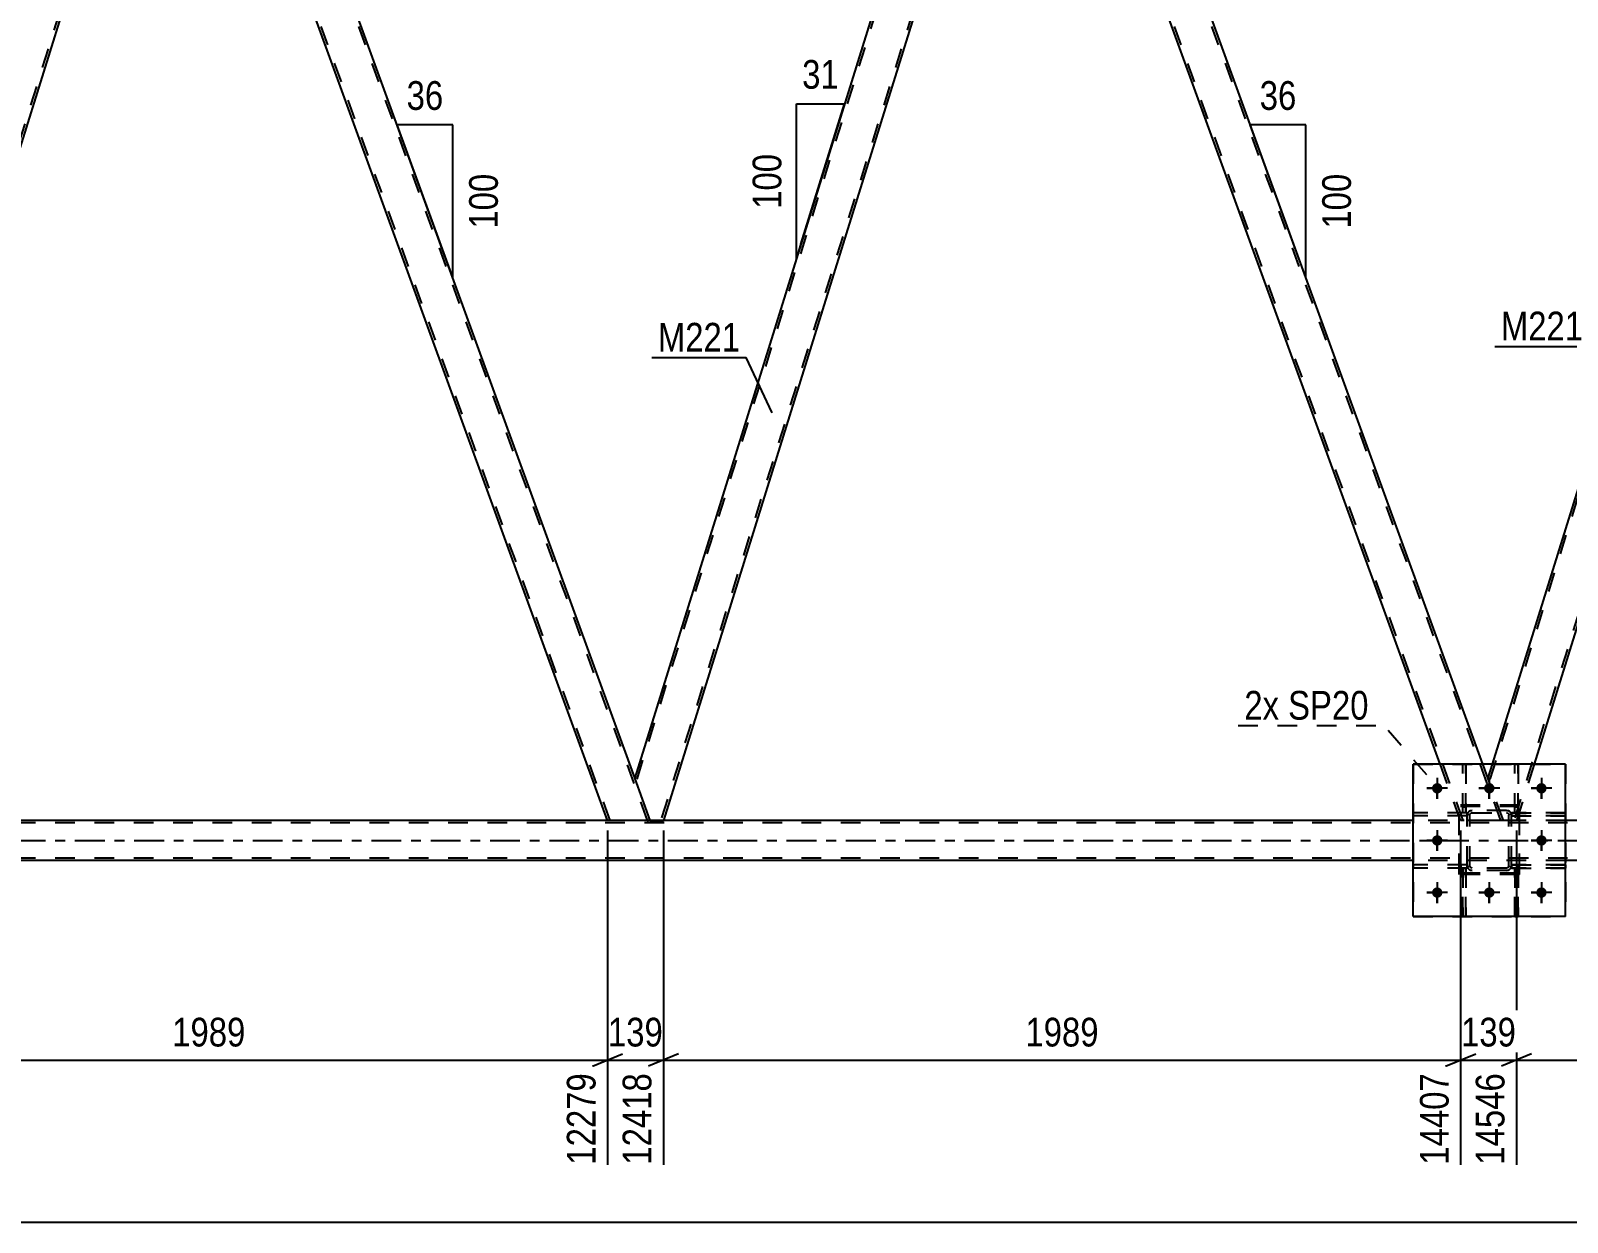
# Model space of a CAD drawing. Header units: millimetres. Extents: x 0 to 841, y 0 to 594.
# Drawn here: x 535.1 to 688.4, y 256.8 to 375.7 of the extents above; entities that cross this region are included whole.
import ezdxf

# ---------------------------------------------------------------- set-up
doc = ezdxf.new("R2010")
doc.units = ezdxf.units.MM
doc.linetypes.add('DXK_LINE_DOT2', pattern=[3.9198, 1.9599, -1.9599])
doc.linetypes.add('DXK_LINE_DOT3', pattern=[5.9187, 2.979, -0.9799, 0.9799, -0.9799])
doc.styles.add('Arial Narrow', font='ARIALN.TTF', dxfattribs={"height": 0.2})

# ---------------------------------------------------------------- blocks, each defined once
blk = doc.blocks.new('Part-122570622-5147 - 5143')
at = {"color": 7, "linetype": 'DXK_LINE_DOT2'}
for p, q in [((678.31, 292.12), (677.99, 292.12)), ((677.99, 292.12), (677.99, 287.29)), ((677.99, 291.52), (678.31, 291.52)), ((678.31, 287.29), (678.31, 292.12)), ((677.99, 287.29), (678.31, 287.29))]:
    blk.add_line(p, q, dxfattribs=at)
blk = doc.blocks.new('Part-122570622-5294 - 5143')
at = {"color": 2, "linetype": 'Continuous'}
for p, q in [((632.06, 418.89), (595.36, 301.14)), ((632.1, 418.89), (632.06, 418.89)), ((633.52, 418.49), (634.92, 414.64)), ((634.92, 414.64), (598.22, 296.89)), ((596.9, 296.89), (595.36, 301.14)), ((596.9, 296.89), (598.22, 296.89))]:
    blk.add_line(p, q, dxfattribs=at)
at = {"color": 7, "linetype": 'DXK_LINE_DOT2'}
for p, q in [((632.31, 418.89), (595.49, 300.77)), ((633.38, 418.89), (632.1, 418.89)), ((633.52, 418.49), (633.38, 418.89)), ((634.79, 415.01), (597.97, 296.89)), ((597.91, 296.89), (597.95, 296.89)), ((597.95, 296.89), (597.91, 296.89)), ((597.97, 296.89), (597.95, 296.89)), ((597.95, 296.89), (597.97, 296.89))]:
    blk.add_line(p, q, dxfattribs=at)
blk = doc.blocks.new('Bolt-122570622-5281 - 5143')
at = {"color": 1, "linetype": 'Continuous'}
for p, q in [((675.44, 301.13), (675.44, 300.44)), ((680.64, 301.13), (680.64, 300.44)), ((685.84, 301.13), (685.84, 300.44)), ((674.4, 300.09), (675.09, 300.09)), ((675.44, 299.05), (675.44, 299.74)), ((676.48, 300.09), (675.79, 300.09)), ((679.6, 300.09), (680.29, 300.09)), ((680.64, 299.05), (680.64, 299.74)), ((681.68, 300.09), (680.99, 300.09)), ((684.8, 300.09), (685.49, 300.09)), ((685.84, 299.05), (685.84, 299.74)), ((686.88, 300.09), (686.19, 300.09)), ((675.44, 295.93), (675.44, 295.24)), ((685.84, 295.93), (685.84, 295.24)), ((674.4, 294.89), (675.09, 294.89)), ((675.44, 293.85), (675.44, 294.54)), ((676.48, 294.89), (675.79, 294.89)), ((684.8, 294.89), (685.49, 294.89)), ((685.84, 293.85), (685.84, 294.54)), ((686.88, 294.89), (686.19, 294.89)), ((675.44, 290.73), (675.44, 290.04)), ((680.64, 290.73), (680.64, 290.04)), ((685.84, 290.73), (685.84, 290.04)), ((674.4, 289.69), (675.09, 289.69)), ((675.44, 288.65), (675.44, 289.34)), ((676.48, 289.69), (675.79, 289.69)), ((679.6, 289.69), (680.29, 289.69)), ((680.64, 288.65), (680.64, 289.34)), ((681.68, 289.69), (680.99, 289.69)), ((684.8, 289.69), (685.49, 289.69)), ((685.84, 288.65), (685.84, 289.34)), ((686.88, 289.69), (686.19, 289.69))]:
    blk.add_line(p, q, dxfattribs=at)
blk = doc.blocks.new('Part-122570622-5153 - 5143')
at = {"color": 7, "linetype": 'DXK_LINE_DOT2'}
for p, q in [((683.19, 297.64), (683.19, 302.49)), ((683.19, 302.49), (683.51, 302.49)), ((683.51, 302.49), (683.51, 297.64)), ((683.19, 298.24), (683.51, 298.24)), ((683.51, 297.64), (683.19, 297.64))]:
    blk.add_line(p, q, dxfattribs=at)
blk = doc.blocks.new('Part-122570622-5188 - 5143')
at = {"color": 7, "linetype": 'DXK_LINE_DOT2'}
for p, q in [((782.53, 296.65), (101.51, 296.65)), ((598.22, 296.89), (592.65, 296.89)), ((688.24, 296.89), (673.04, 296.89)), ((782.53, 293.13), (101.51, 293.13)), ((688.24, 292.89), (673.04, 292.89))]:
    blk.add_line(p, q, dxfattribs=at)
at = {"color": 2, "linetype": 'Continuous'}
for p, q in [((592.65, 296.89), (517.97, 296.89)), ((673.04, 296.89), (598.22, 296.89)), ((762.92, 296.89), (688.24, 296.89)), ((673.04, 292.89), (517.97, 292.89)), ((782.53, 292.89), (688.24, 292.89))]:
    blk.add_line(p, q, dxfattribs=at)
at = {"color": 7, "linetype": 'DXK_LINE_DOT3'}
blk.add_line((101.51, 294.89), (782.53, 294.89), dxfattribs=at)
blk = doc.blocks.new('Part-122570622-5261 - 5143')
at = {"color": 7, "linetype": 'DXK_LINE_DOT2'}
for p, q in [((683.19, 287.29), (683.19, 292.12)), ((683.19, 292.12), (683.51, 292.12)), ((683.19, 291.52), (683.51, 291.52)), ((683.51, 292.12), (683.51, 287.29)), ((683.51, 287.29), (683.19, 287.29))]:
    blk.add_line(p, q, dxfattribs=at)
blk = doc.blocks.new('Part-122570622-5245 - 5143')
at = {"color": 7, "linetype": 'DXK_LINE_DOT2'}
for p, q in [((717.44, 418.89), (680.63, 300.77)), ((717.19, 418.89), (717.07, 418.49)), ((718.51, 418.89), (717.19, 418.89)), ((718.51, 418.89), (718.66, 418.49)), ((719.92, 415.01), (683.1, 296.89)), ((680.91, 302.49), (680.49, 301.14)), ((685.1, 302.49), (683.36, 296.89)), ((682.04, 296.89), (680.49, 301.14)), ((683.36, 296.89), (682.04, 296.89))]:
    blk.add_line(p, q, dxfattribs=at)
at = {"color": 2, "linetype": 'Continuous'}
for p, q in [((717.07, 418.49), (680.91, 302.49)), ((718.66, 418.49), (720.06, 414.64)), ((720.06, 414.64), (685.1, 302.49))]:
    blk.add_line(p, q, dxfattribs=at)
blk = doc.blocks.new('Part-122570622-5250 - 5143')
at = {"color": 7, "linetype": 'DXK_LINE_DOT2'}
for p, q in [((637.63, 418.89), (633.38, 418.89)), ((634.92, 414.64), (633.38, 418.89)), ((678.04, 296.89), (633.63, 418.89)), ((681.78, 296.89), (637.38, 418.89)), ((637.78, 418.49), (637.63, 418.89)), ((677.78, 296.89), (675.74, 302.49)), ((682.04, 296.89), (680, 302.49)), ((682.04, 296.89), (677.78, 296.89))]:
    blk.add_line(p, q, dxfattribs=at)
at = {"color": 2, "linetype": 'Continuous'}
for p, q in [((680, 302.49), (637.78, 418.49)), ((675.74, 302.49), (634.92, 414.64))]:
    blk.add_line(p, q, dxfattribs=at)
blk = doc.blocks.new('Part-122570622-5258 - 5143')
at = {"color": 7, "linetype": 'DXK_LINE_DOT2'}
for p, q in [((677.99, 287.29), (677.99, 292.12)), ((677.99, 292.12), (678.31, 292.12)), ((677.99, 291.52), (678.31, 291.52)), ((678.31, 292.12), (678.31, 287.29)), ((678.31, 287.29), (677.99, 287.29))]:
    blk.add_line(p, q, dxfattribs=at)
blk = doc.blocks.new('Part-122570622-5264 - 5143')
at = {"color": 7, "linetype": 'DXK_LINE_DOT2'}
for p, q in [((677.99, 297.64), (677.99, 302.49)), ((677.99, 302.49), (678.31, 302.49)), ((678.31, 302.49), (678.31, 297.64)), ((677.99, 298.24), (678.31, 298.24)), ((678.31, 297.64), (677.99, 297.64))]:
    blk.add_line(p, q, dxfattribs=at)
blk = doc.blocks.new('Bolt-122570622-5282 - 5143')
at = {"linetype": 'Continuous'}
for points in [[(675.96, 300.09, -1), (674.92, 300.09, -1)], [(681.16, 300.09, -1), (680.12, 300.09, -1)], [(686.36, 300.09, -1), (685.32, 300.09, -1)], [(675.96, 294.89, -1), (674.92, 294.89, -1)], [(686.36, 294.89, -1), (685.32, 294.89, -1)], [(675.96, 289.69, -1), (674.92, 289.69, -1)], [(681.16, 289.69, -1), (680.12, 289.69, -1)], [(686.36, 289.69, -1), (685.32, 289.69, -1)]]:
    blk.add_hatch(color=1, dxfattribs=at).paths.add_polyline_path(points)
at = {"color": 1, "linetype": 'Continuous'}
for p, q in [((675.44, 301.13), (675.44, 299.05)), ((680.64, 301.13), (680.64, 299.05)), ((685.84, 301.13), (685.84, 299.05)), ((676.48, 300.09), (674.4, 300.09)), ((681.68, 300.09), (679.6, 300.09)), ((686.88, 300.09), (684.8, 300.09)), ((675.44, 295.93), (675.44, 293.85)), ((685.84, 295.93), (685.84, 293.85)), ((676.48, 294.89), (674.4, 294.89)), ((686.88, 294.89), (684.8, 294.89)), ((675.44, 290.73), (675.44, 288.65)), ((680.64, 290.73), (680.64, 288.65)), ((685.84, 290.73), (685.84, 288.65)), ((676.48, 289.69), (674.4, 289.69)), ((681.68, 289.69), (679.6, 289.69)), ((686.88, 289.69), (684.8, 289.69))]:
    blk.add_line(p, q, dxfattribs=at)
blk = doc.blocks.new('Part-122570622-5408 - 5143')
at = {"color": 7, "linetype": 'DXK_LINE_DOT2'}
for p, q in [((683.64, 298.42), (677.64, 298.42)), ((677.64, 291.62), (677.64, 298.42)), ((683.64, 291.62), (683.64, 298.42)), ((683.64, 291.62), (677.64, 291.62))]:
    blk.add_line(p, q, dxfattribs=at)
blk = doc.blocks.new('Part-122570622-5332 - 5143')
at = {"color": 2, "linetype": 'Continuous'}
for p, q in [((552.5, 418.89), (548.24, 418.89)), ((595.36, 301.14), (552.5, 418.89)), ((592.65, 296.89), (549.79, 414.64)), ((596.59, 296.89), (592.65, 296.89)), ((596.87, 296.89), (596.59, 296.89)), ((596.87, 296.89), (596.9, 296.89))]:
    blk.add_line(p, q, dxfattribs=at)
at = {"color": 7, "linetype": 'DXK_LINE_DOT2'}
for p, q in [((548.24, 418.89), (549.79, 414.64)), ((592.9, 296.89), (548.5, 418.89)), ((596.65, 296.89), (552.24, 418.89)), ((596.9, 296.89), (595.36, 301.14)), ((596.59, 296.89), (596.75, 296.89))]:
    blk.add_line(p, q, dxfattribs=at)
blk = doc.blocks.new('Part-122570622-5337 - 5143')
at = {"color": 7, "linetype": 'DXK_LINE_DOT2'}
for p, q in [((547.18, 418.89), (510.36, 300.77)), ((549.65, 415.01), (512.84, 296.89)), ((510.64, 302.49), (510.22, 301.14)), ((514.83, 302.49), (513.09, 296.89)), ((511.77, 296.89), (510.22, 301.14)), ((513.09, 296.89), (511.77, 296.89))]:
    blk.add_line(p, q, dxfattribs=at)
at = {"color": 2, "linetype": 'Continuous'}
for p, q in [((546.93, 418.89), (510.64, 302.49)), ((548.24, 418.89), (546.93, 418.89)), ((549.79, 414.64), (548.24, 418.89)), ((549.79, 414.64), (514.83, 302.49))]:
    blk.add_line(p, q, dxfattribs=at)
blk = doc.blocks.new('Part-122570622-5338 - 5143')
at = {"color": 7, "linetype": 'DXK_LINE_DOT2'}
for p, q in [((678.44, 297.65), (673.04, 297.65)), ((673.04, 297.65), (673.04, 297.33)), ((677.84, 297.33), (677.84, 297.65)), ((678.44, 297.33), (678.44, 297.65)), ((678.44, 297.33), (673.04, 297.33))]:
    blk.add_line(p, q, dxfattribs=at)
blk = doc.blocks.new('Part-122570622-5341 - 5143')
at = {"color": 7, "linetype": 'DXK_LINE_DOT2'}
for p, q in [((683.51, 292.12), (683.19, 292.12)), ((683.19, 292.12), (683.19, 287.29)), ((683.19, 291.52), (683.51, 291.52)), ((683.51, 287.29), (683.51, 292.12)), ((683.19, 287.29), (683.51, 287.29))]:
    blk.add_line(p, q, dxfattribs=at)
blk = doc.blocks.new('Part-122570622-5342 - 5143')
at = {"color": 7, "linetype": 'DXK_LINE_DOT2'}
for p, q in [((688.24, 292.45), (682.84, 292.45)), ((682.84, 292.45), (682.84, 292.13)), ((682.84, 292.13), (688.24, 292.13)), ((683.44, 292.13), (683.44, 292.45)), ((688.24, 292.13), (688.24, 292.45))]:
    blk.add_line(p, q, dxfattribs=at)
blk = doc.blocks.new('Part-122570622-5371 - 5143')
at = {"color": 7, "linetype": 'DXK_LINE_DOT2'}
for p, q in [((678.44, 292.45), (673.04, 292.45)), ((673.04, 292.45), (673.04, 292.13)), ((678.44, 292.13), (673.04, 292.13)), ((677.84, 292.13), (677.84, 292.45)), ((678.44, 292.13), (678.44, 292.45))]:
    blk.add_line(p, q, dxfattribs=at)
blk = doc.blocks.new('Part-122570622-5376 - 5143')
at = {"color": 7, "linetype": 'DXK_LINE_DOT2'}
for p, q in [((682.84, 297.33), (682.84, 297.65)), ((682.84, 297.65), (688.24, 297.65)), ((683.44, 297.33), (683.44, 297.65)), ((688.24, 297.65), (688.24, 297.33)), ((688.24, 297.33), (682.84, 297.33))]:
    blk.add_line(p, q, dxfattribs=at)
blk = doc.blocks.new('Part-122570622-5383 - 5143')
at = {"color": 2, "linetype": 'Continuous'}
for p, q in [((688.24, 302.49), (673.04, 302.49)), ((673.04, 287.29), (673.04, 302.49)), ((688.24, 287.29), (688.24, 302.49)), ((688.24, 287.29), (673.04, 287.29))]:
    blk.add_line(p, q, dxfattribs=at)
blk = doc.blocks.new('Part-122570622-5384 - 5143')
at = {"color": 7, "linetype": 'DXK_LINE_DOT2'}
for p, q in [((682.84, 292.13), (682.84, 292.45)), ((682.84, 292.45), (688.24, 292.45)), ((688.24, 292.13), (682.84, 292.13)), ((683.44, 292.13), (683.44, 292.45)), ((688.24, 292.45), (688.24, 292.13))]:
    blk.add_line(p, q, dxfattribs=at)
blk = doc.blocks.new('Part-122570622-5403 - 5143')
at = {"color": 7, "linetype": 'DXK_LINE_DOT2'}
for p, q in [((678.44, 297.41), (678.48, 297.59)), ((678.48, 297.59), (678.44, 297.41)), ((678.68, 297.41), (678.7, 297.5)), ((678.7, 297.5), (678.75, 297.58)), ((678.74, 297.85), (678.92, 297.89)), ((678.92, 297.89), (678.74, 297.85)), ((678.75, 297.58), (678.83, 297.63)), ((678.83, 297.63), (678.92, 297.65)), ((682.36, 297.89), (678.92, 297.89)), ((678.92, 297.65), (682.36, 297.65)), ((682.36, 297.89), (682.54, 297.85)), ((682.54, 297.85), (682.36, 297.89)), ((682.36, 297.65), (682.45, 297.63)), ((682.45, 297.63), (682.53, 297.58)), ((682.53, 297.58), (682.58, 297.5)), ((682.58, 297.5), (682.6, 297.41)), ((682.8, 297.59), (682.84, 297.41)), ((682.84, 297.41), (682.8, 297.59)), ((678.44, 292.37), (678.44, 297.41)), ((678.68, 292.37), (678.68, 297.41)), ((682.6, 292.37), (682.6, 297.41)), ((682.84, 292.37), (682.84, 297.41)), ((678.48, 292.18), (678.44, 292.37)), ((678.44, 292.37), (678.48, 292.18)), ((678.7, 292.28), (678.68, 292.37)), ((678.75, 292.2), (678.7, 292.28)), ((678.92, 291.89), (678.74, 291.92)), ((678.74, 291.92), (678.92, 291.89)), ((678.83, 292.15), (678.75, 292.2)), ((678.92, 292.13), (678.83, 292.15)), ((682.36, 292.13), (678.92, 292.13)), ((682.36, 291.89), (678.92, 291.89)), ((682.45, 292.15), (682.36, 292.13)), ((682.54, 291.92), (682.36, 291.89)), ((682.36, 291.89), (682.54, 291.92)), ((682.53, 292.2), (682.45, 292.15)), ((682.58, 292.28), (682.53, 292.2)), ((682.6, 292.37), (682.58, 292.28)), ((682.84, 292.37), (682.8, 292.18)), ((682.8, 292.18), (682.84, 292.37))]:
    blk.add_line(p, q, dxfattribs=at)
at = {"color": 7, "linetype": 'DXK_LINE_DOT3'}
blk.add_line((680.64, 294.89), (680.64, 294.89), dxfattribs=at)
at = {"color": 7, "linetype": 'DXK_LINE_DOT2'}
for centre, start, end in [((678.92, 297.41), 112.5, 157.5), ((678.92, 297.41), 112.5, 157.5), ((682.36, 297.41), 22.5, 67.5), ((682.36, 297.41), 22.5, 67.5), ((678.92, 292.37), 202.5, 247.5), ((678.92, 292.37), 202.5, 247.5), ((682.36, 292.37), 292.5, 337.5), ((682.36, 292.37), 292.5, 337.5)]:
    blk.add_arc(centre, 0.48, start, end, dxfattribs=at)
blk = doc.blocks.new('Part-122570622-5407 - 5143')
at = {"color": 7, "linetype": 'DXK_LINE_DOT2'}
for p, q in [((678.44, 297.41), (678.48, 297.59)), ((678.48, 297.59), (678.44, 297.41)), ((678.68, 297.41), (678.7, 297.5)), ((678.7, 297.5), (678.75, 297.58)), ((678.74, 297.85), (678.92, 297.89)), ((678.92, 297.89), (678.74, 297.85)), ((678.75, 297.58), (678.83, 297.63)), ((678.83, 297.63), (678.92, 297.65)), ((682.36, 297.89), (678.92, 297.89)), ((678.92, 297.65), (682.36, 297.65)), ((682.36, 297.89), (682.54, 297.85)), ((682.54, 297.85), (682.36, 297.89)), ((682.36, 297.65), (682.45, 297.63)), ((682.45, 297.63), (682.53, 297.58)), ((682.53, 297.58), (682.58, 297.5)), ((682.58, 297.5), (682.6, 297.41)), ((682.8, 297.59), (682.84, 297.41)), ((682.84, 297.41), (682.8, 297.59)), ((678.44, 292.37), (678.44, 297.41)), ((678.68, 292.37), (678.68, 297.41)), ((682.6, 292.37), (682.6, 297.41)), ((682.84, 292.37), (682.84, 297.41)), ((678.48, 292.18), (678.44, 292.37)), ((678.44, 292.37), (678.48, 292.18)), ((678.7, 292.28), (678.68, 292.37)), ((678.75, 292.2), (678.7, 292.28)), ((678.92, 291.89), (678.74, 291.92)), ((678.74, 291.92), (678.92, 291.89)), ((678.83, 292.15), (678.75, 292.2)), ((678.92, 292.13), (678.83, 292.15)), ((682.36, 292.13), (678.92, 292.13)), ((682.36, 291.89), (678.92, 291.89)), ((682.45, 292.15), (682.36, 292.13)), ((682.54, 291.92), (682.36, 291.89)), ((682.36, 291.89), (682.54, 291.92)), ((682.53, 292.2), (682.45, 292.15)), ((682.58, 292.28), (682.53, 292.2)), ((682.6, 292.37), (682.58, 292.28)), ((682.84, 292.37), (682.8, 292.18)), ((682.8, 292.18), (682.84, 292.37))]:
    blk.add_line(p, q, dxfattribs=at)
at = {"color": 7, "linetype": 'DXK_LINE_DOT3'}
blk.add_line((680.64, 294.89), (680.64, 294.89), dxfattribs=at)
at = {"color": 7, "linetype": 'DXK_LINE_DOT2'}
for centre, start, end in [((678.92, 297.41), 112.5, 157.5), ((678.92, 297.41), 112.5, 157.5), ((682.36, 297.41), 22.5, 67.5), ((682.36, 297.41), 22.5, 67.5), ((678.92, 292.37), 202.5, 247.5), ((678.92, 292.37), 202.5, 247.5), ((682.36, 292.37), 292.5, 337.5), ((682.36, 292.37), 292.5, 337.5)]:
    blk.add_arc(centre, 0.48, start, end, dxfattribs=at)
blk = doc.blocks.new('Part-122570622-5409 - 5143')
at = {"color": 7, "linetype": 'DXK_LINE_DOT2'}
for p, q in [((683.64, 298.29), (677.64, 298.29)), ((677.64, 291.49), (677.64, 298.29)), ((683.64, 291.49), (683.64, 298.29)), ((683.64, 291.49), (677.64, 291.49))]:
    blk.add_line(p, q, dxfattribs=at)
blk = doc.blocks.new('Part-122570622-5441 - 5143')
at = {"color": 7, "linetype": 'DXK_LINE_DOT2'}
for p, q in [((673.04, 302.49), (688.24, 302.49)), ((673.04, 302.49), (673.04, 287.29)), ((688.24, 302.49), (688.24, 287.29)), ((673.04, 287.29), (688.24, 287.29))]:
    blk.add_line(p, q, dxfattribs=at)
blk = doc.blocks.new('Part-122570622-5443 - 5143')
at = {"color": 7, "linetype": 'DXK_LINE_DOT2'}
for p, q in [((678.44, 292.45), (673.04, 292.45)), ((673.04, 292.13), (673.04, 292.45)), ((678.44, 292.13), (673.04, 292.13)), ((677.84, 292.13), (677.84, 292.45)), ((678.44, 292.45), (678.44, 292.13))]:
    blk.add_line(p, q, dxfattribs=at)
blk = doc.blocks.new('Part-122570622-5444 - 5143')
at = {"color": 7, "linetype": 'DXK_LINE_DOT2'}
for p, q in [((678.44, 297.65), (673.04, 297.65)), ((673.04, 297.33), (673.04, 297.65)), ((677.84, 297.33), (677.84, 297.65)), ((678.44, 297.65), (678.44, 297.33)), ((678.44, 297.33), (673.04, 297.33))]:
    blk.add_line(p, q, dxfattribs=at)
blk = doc.blocks.new('Part-122570622-5447 - 5143')
at = {"color": 2, "linetype": 'Continuous'}
for p, q in [((683.19, 302.49), (683.19, 302.49)), ((683.51, 302.49), (683.19, 302.49)), ((683.51, 302.49), (683.51, 302.49))]:
    blk.add_line(p, q, dxfattribs=at)
at = {"color": 7, "linetype": 'DXK_LINE_DOT2'}
for p, q in [((683.19, 297.64), (683.19, 302.49)), ((683.51, 297.64), (683.51, 302.49)), ((683.19, 298.24), (683.51, 298.24)), ((683.51, 297.64), (683.19, 297.64))]:
    blk.add_line(p, q, dxfattribs=at)
blk = doc.blocks.new('Part-122570622-5450 - 5143')
at = {"color": 2, "linetype": 'Continuous'}
for p, q in [((677.99, 302.49), (677.99, 302.49)), ((678.31, 302.49), (677.99, 302.49)), ((678.31, 302.49), (678.31, 302.49))]:
    blk.add_line(p, q, dxfattribs=at)
at = {"color": 7, "linetype": 'DXK_LINE_DOT2'}
for p, q in [((677.99, 297.64), (677.99, 302.49)), ((678.31, 297.64), (678.31, 302.49)), ((677.99, 298.24), (678.31, 298.24)), ((678.31, 297.64), (677.99, 297.64))]:
    blk.add_line(p, q, dxfattribs=at)
blk = doc.blocks.new('Part-122570622-5597 - 5143')
at = {"color": 7, "linetype": 'DXK_LINE_DOT2'}
for p, q in [((688.24, 297.65), (682.84, 297.65)), ((682.84, 297.65), (682.84, 297.33)), ((683.44, 297.33), (683.44, 297.65)), ((688.24, 297.33), (688.24, 297.65)), ((682.84, 297.33), (688.24, 297.33))]:
    blk.add_line(p, q, dxfattribs=at)
blk = doc.blocks.new('AngleDimension-122570622-6065 - 5143')
at = {"color": 7, "linetype": 'Continuous'}
for p, q in [((611.49, 368.37), (616.31, 368.37)), ((611.49, 352.9), (616.31, 368.37)), ((611.49, 352.9), (611.49, 368.37)), ((611.95, 354.38), (616.31, 368.37))]:
    blk.add_line(p, q, dxfattribs=at)
at = {"color": 0}
for points in [[(616.33, 369.27), (616.33, 373.47), (611.47, 373.47), (611.47, 369.27)], [(610.59, 363.98), (606.39, 363.98), (606.39, 357.29), (610.59, 357.29)]]:
    blk.add_wipeout(points, dxfattribs=at)
at = {"color": 3, "style": 'Arial Narrow'}
blk.add_text('31', height=2.863, dxfattribs=at).set_placement((612.07, 369.87))
blk.add_text('100', height=2.863, rotation=90.0002, dxfattribs=at).set_placement((609.99, 357.89))
blk = doc.blocks.new('StraightDimension-122570622-18955 - 5143')
at = {"color": 7, "linetype": 'Continuous'}
for p, q in [((683.35, 295.89), (683.35, 262.55)), ((762.92, 295.89), (762.92, 262.55)), ((684.85, 273.59), (681.85, 272.39)), ((683.35, 272.99), (762.92, 272.99)), ((761.42, 272.39), (764.42, 273.59))]:
    blk.add_line(p, q, dxfattribs=at)
at = {"color": 0}
blk.add_wipeout([(727.39, 273.74), (727.39, 277.94), (718.88, 277.94), (718.88, 273.74)], dxfattribs=at)
at = {"color": 0, "linetype": 'Continuous'}
blk.add_wipeout([(762.32, 272.29), (758.12, 272.29), (758.12, 261.95), (762.32, 261.95)], dxfattribs=at)
at = {"color": 3, "style": 'Arial Narrow'}
blk.add_text('1989', height=2.863, dxfattribs=at).set_placement((719.48, 274.34))
at = {"color": 3, "linetype": 'Continuous', "style": 'Arial Narrow'}
blk.add_text('16535', height=2.863, rotation=90.0002, dxfattribs=at).set_placement((761.72, 262.55))
blk = doc.blocks.new('AngleDimension-122570622-5981 - 5143')
at = {"color": 7, "linetype": 'Continuous'}
for p, q in [((661.2, 354.14), (656.79, 366.26)), ((662.33, 366.26), (656.79, 366.26)), ((662.33, 351.04), (656.79, 366.26)), ((662.33, 351.04), (662.33, 366.26))]:
    blk.add_line(p, q, dxfattribs=at)
at = {"color": 0}
for points in [[(661.99, 367.16), (661.99, 371.36), (657.13, 371.36), (657.13, 367.16)], [(667.43, 361.99), (663.23, 361.99), (663.23, 355.31), (667.43, 355.31)]]:
    blk.add_wipeout(points, dxfattribs=at)
at = {"color": 3, "style": 'Arial Narrow'}
blk.add_text('36', height=2.863, dxfattribs=at).set_placement((657.73, 367.76))
blk.add_text('100', height=2.863, rotation=90.0002, dxfattribs=at).set_placement((666.83, 355.91))
blk = doc.blocks.new('AngleDimension-122570622-5995 - 5143')
at = {"color": 7, "linetype": 'Continuous'}
for p, q in [((576.07, 354.14), (571.65, 366.26)), ((577.2, 366.26), (571.65, 366.26)), ((577.2, 351.04), (571.65, 366.26)), ((577.2, 351.04), (577.2, 366.26))]:
    blk.add_line(p, q, dxfattribs=at)
at = {"color": 0}
for points in [[(576.85, 367.16), (576.85, 371.36), (572, 371.36), (572, 367.16)], [(582.3, 361.99), (578.1, 361.99), (578.1, 355.31), (582.3, 355.31)]]:
    blk.add_wipeout(points, dxfattribs=at)
at = {"color": 3, "style": 'Arial Narrow'}
blk.add_text('36', height=2.863, dxfattribs=at).set_placement((572.6, 367.76))
blk.add_text('100', height=2.863, rotation=90.0002, dxfattribs=at).set_placement((581.7, 355.91))
blk = doc.blocks.new('StraightDimension-122570622-6892 - 5143')
at = {"color": 7, "linetype": 'Continuous'}
blk.add_line((55.01, 256.81), (799.15, 256.81), dxfattribs=at)
blk = doc.blocks.new('StraightDimension-122570622-18958 - 5143')
at = {"color": 7, "linetype": 'Continuous'}
for p, q in [((592.65, 295.89), (592.65, 262.55)), ((598.22, 295.89), (598.22, 262.55)), ((591.15, 272.39), (594.15, 273.59)), ((592.65, 272.99), (598.22, 272.99)), ((599.72, 273.59), (596.72, 272.39))]:
    blk.add_line(p, q, dxfattribs=at)
at = {"color": 0}
blk.add_wipeout([(598.78, 273.74), (598.78, 277.94), (592.09, 277.94), (592.09, 273.74)], dxfattribs=at)
at = {"color": 0, "linetype": 'Continuous'}
blk.add_wipeout([(597.62, 272.29), (593.42, 272.29), (593.42, 261.95), (597.62, 261.95)], dxfattribs=at)
at = {"color": 3, "style": 'Arial Narrow'}
blk.add_text('139', height=2.863, dxfattribs=at).set_placement((592.69, 274.34))
at = {"color": 3, "linetype": 'Continuous', "style": 'Arial Narrow'}
blk.add_text('12418', height=2.863, rotation=90.0002, dxfattribs=at).set_placement((597.02, 262.55))
blk = doc.blocks.new('StraightDimension-122570622-18956 - 5143')
at = {"color": 7, "linetype": 'Continuous'}
for p, q in [((677.78, 295.89), (677.78, 262.55)), ((683.35, 295.89), (683.35, 262.55)), ((676.28, 272.39), (679.28, 273.59)), ((677.78, 272.99), (683.35, 272.99)), ((684.85, 273.59), (681.85, 272.39))]:
    blk.add_line(p, q, dxfattribs=at)
at = {"color": 0}
blk.add_wipeout([(683.91, 273.74), (683.91, 277.94), (677.22, 277.94), (677.22, 273.74)], dxfattribs=at)
at = {"color": 0, "linetype": 'Continuous'}
blk.add_wipeout([(682.75, 272.29), (678.55, 272.29), (678.55, 261.95), (682.75, 261.95)], dxfattribs=at)
at = {"color": 3, "style": 'Arial Narrow'}
blk.add_text('139', height=2.863, dxfattribs=at).set_placement((677.82, 274.34))
at = {"color": 3, "linetype": 'Continuous', "style": 'Arial Narrow'}
blk.add_text('14546', height=2.863, rotation=90.0002, dxfattribs=at).set_placement((682.15, 262.55))
blk = doc.blocks.new('StraightDimension-122570622-18957 - 5143')
at = {"color": 7, "linetype": 'Continuous'}
for p, q in [((598.22, 295.89), (598.22, 262.55)), ((677.78, 295.89), (677.78, 262.55)), ((599.72, 273.59), (596.72, 272.39)), ((598.22, 272.99), (677.78, 272.99)), ((676.28, 272.39), (679.28, 273.59))]:
    blk.add_line(p, q, dxfattribs=at)
at = {"color": 0}
blk.add_wipeout([(642.26, 273.74), (642.26, 277.94), (633.75, 277.94), (633.75, 273.74)], dxfattribs=at)
at = {"color": 0, "linetype": 'Continuous'}
blk.add_wipeout([(677.18, 272.29), (672.98, 272.29), (672.98, 261.95), (677.18, 261.95)], dxfattribs=at)
at = {"color": 3, "style": 'Arial Narrow'}
blk.add_text('1989', height=2.863, dxfattribs=at).set_placement((634.35, 274.34))
at = {"color": 3, "linetype": 'Continuous', "style": 'Arial Narrow'}
blk.add_text('14407', height=2.863, rotation=90.0002, dxfattribs=at).set_placement((676.58, 262.55))
blk = doc.blocks.new('StraightDimension-122570622-18959 - 5143')
at = {"color": 7, "linetype": 'Continuous'}
for p, q in [((513.08, 295.89), (513.08, 262.55)), ((592.65, 295.89), (592.65, 262.55)), ((514.58, 273.59), (511.58, 272.39)), ((513.08, 272.99), (592.65, 272.99)), ((591.15, 272.39), (594.15, 273.59))]:
    blk.add_line(p, q, dxfattribs=at)
at = {"color": 0}
blk.add_wipeout([(557.12, 273.74), (557.12, 277.94), (548.61, 277.94), (548.61, 273.74)], dxfattribs=at)
at = {"color": 0, "linetype": 'Continuous'}
blk.add_wipeout([(592.05, 272.29), (587.85, 272.29), (587.85, 261.95), (592.05, 261.95)], dxfattribs=at)
at = {"color": 3, "style": 'Arial Narrow'}
blk.add_text('1989', height=2.863, dxfattribs=at).set_placement((549.21, 274.34))
at = {"color": 3, "linetype": 'Continuous', "style": 'Arial Narrow'}
blk.add_text('12279', height=2.863, rotation=90.0002, dxfattribs=at).set_placement((591.45, 262.55))
blk = doc.blocks.new('Mark-122570622-5241 - 5143')
at = {"color": 0}
blk.add_wipeout([(690.01, 344.77), (690.01, 347.77), (681.79, 347.77), (681.79, 344.77)], dxfattribs=at)
blk.add_wipeout([(690.01, 344.77), (690.01, 347.77), (681.79, 347.77), (681.79, 344.77)], dxfattribs=at)
at = {"color": 30, "linetype": 'Continuous'}
for p in [(681.19, 344.17), (694.73, 340.69)]:
    blk.add_line(p, (690.61, 344.17), dxfattribs=at)
at = {"color": 3, "style": 'Arial Narrow'}
blk.add_text('M221', height=2.863, dxfattribs=at).set_placement((681.79, 344.77))
blk = doc.blocks.new('Mark-122570622-5290 - 5143')
at = {"color": 0}
blk.add_wipeout([(605.89, 343.65), (605.89, 346.65), (597.67, 346.65), (597.67, 343.65)], dxfattribs=at)
blk.add_wipeout([(605.89, 343.65), (605.89, 346.65), (597.67, 346.65), (597.67, 343.65)], dxfattribs=at)
at = {"color": 30, "linetype": 'Continuous'}
for p in [(597.07, 343.05), (609.08, 337.53)]:
    blk.add_line(p, (606.49, 343.05), dxfattribs=at)
at = {"color": 3, "style": 'Arial Narrow'}
blk.add_text('M221', height=2.863, dxfattribs=at).set_placement((597.67, 343.65))
blk = doc.blocks.new('MarkSet-122570622-7149 - 5143')
at = {"color": 30, "linetype": 'DXK_LINE_DOT2'}
blk.add_line((674.41, 301.42), (670.1, 306.34), dxfattribs=at)
at = {"color": 0}
for points in [[(659.66, 306.94), (659.66, 309.94), (656.19, 309.94), (656.19, 306.94)], [(668.6, 306.94), (668.6, 309.94), (660.56, 309.94), (660.56, 306.94)]]:
    blk.add_wipeout(points, dxfattribs=at)
for points in [[(659.66, 306.94), (659.66, 309.94), (656.19, 309.94), (656.19, 306.94)], [(668.6, 306.94), (668.6, 309.94), (660.56, 309.94), (660.56, 306.94)]]:
    blk.add_wipeout(points, dxfattribs=at)
at = {"color": 30, "linetype": 'DXK_LINE_DOT2'}
blk.add_line((655.59, 306.34), (670.1, 306.34), dxfattribs=at)
at = {"color": 3, "style": 'Arial Narrow'}
for s, p in [('2x', (656.19, 306.94)), ('SP20', (660.56, 306.94))]:
    blk.add_text(s, height=2.863, dxfattribs=at).set_placement(p)

msp = doc.modelspace()

# ---------------------------------------------------------------- block references
for name in ['Part-122570622-5337 - 5143', 'Part-122570622-5332 - 5143', 'Part-122570622-5294 - 5143', 'Part-122570622-5250 - 5143', 'Part-122570622-5245 - 5143', 'Part-122570622-5383 - 5143', 'Part-122570622-5441 - 5143', 'Part-122570622-5264 - 5143', 'Part-122570622-5450 - 5143', 'Part-122570622-5153 - 5143', 'Part-122570622-5447 - 5143', 'Bolt-122570622-5281 - 5143', 'Bolt-122570622-5282 - 5143', 'Part-122570622-5338 - 5143', 'Part-122570622-5444 - 5143', 'Part-122570622-5408 - 5143', 'Part-122570622-5409 - 5143', 'Part-122570622-5403 - 5143', 'Part-122570622-5407 - 5143', 'Part-122570622-5376 - 5143', 'Part-122570622-5597 - 5143', 'Part-122570622-5188 - 5143', 'Part-122570622-5371 - 5143', 'Part-122570622-5443 - 5143', 'Part-122570622-5147 - 5143', 'Part-122570622-5258 - 5143', 'Part-122570622-5342 - 5143', 'Part-122570622-5384 - 5143', 'Part-122570622-5261 - 5143', 'Part-122570622-5341 - 5143']:
    msp.add_blockref(name, (0, 0))

# ---------------------------------------------------------------- next in the draw order: block references
for name in ['AngleDimension-122570622-6065 - 5143', 'AngleDimension-122570622-5995 - 5143', 'AngleDimension-122570622-5981 - 5143', 'StraightDimension-122570622-18955 - 5143']:
    msp.add_blockref(name, (0, 0))

# ---------------------------------------------------------------- next in the draw order: block references
msp.add_blockref('StraightDimension-122570622-6892 - 5143', (0, 0))

# ---------------------------------------------------------------- next in the draw order: block references
for name in ['Mark-122570622-5290 - 5143', 'Mark-122570622-5241 - 5143', 'MarkSet-122570622-7149 - 5143', 'StraightDimension-122570622-18958 - 5143', 'StraightDimension-122570622-18956 - 5143']:
    msp.add_blockref(name, (0, 0))

# ---------------------------------------------------------------- next in the draw order: block references
for name in ['StraightDimension-122570622-18959 - 5143', 'StraightDimension-122570622-18957 - 5143']:
    msp.add_blockref(name, (0, 0))

doc.saveas('drawing.dxf')
